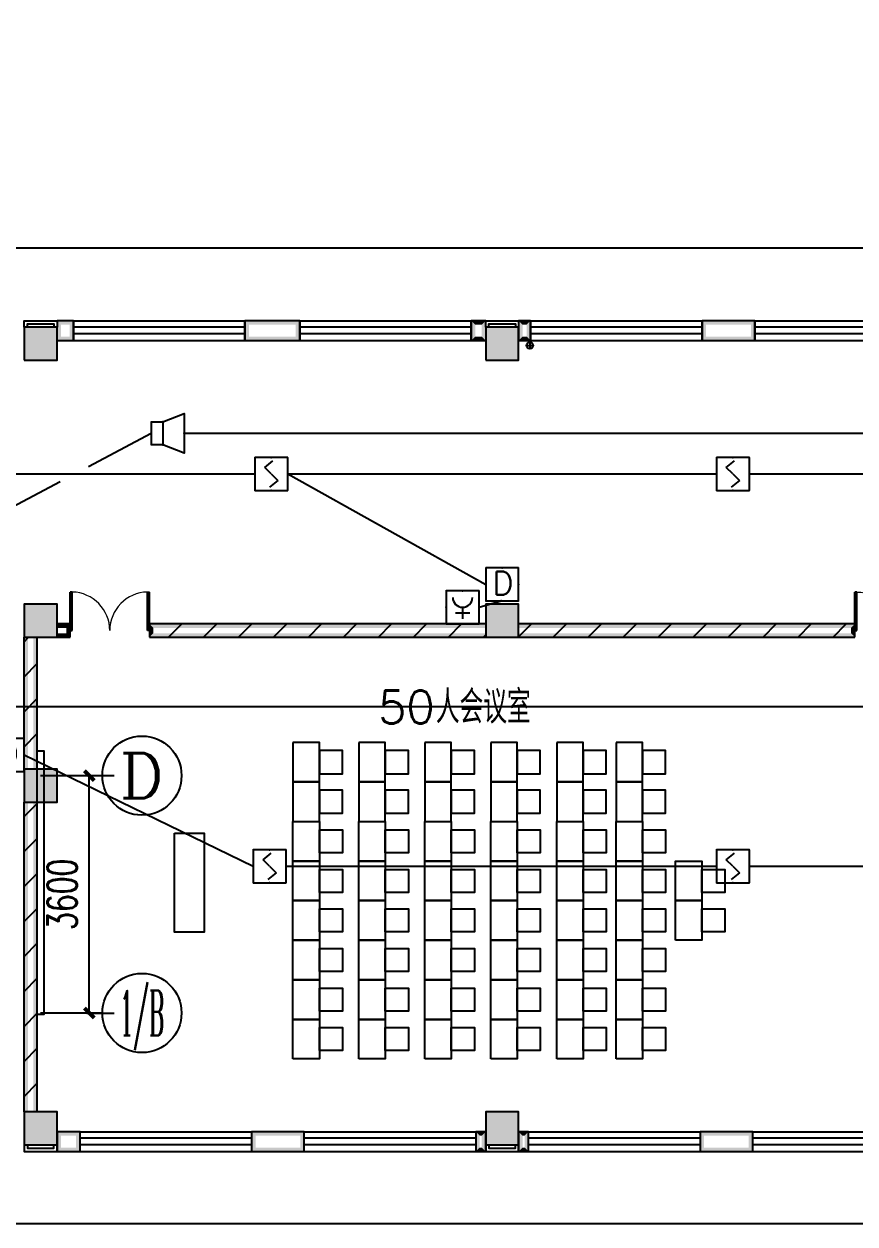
# Model space of a CAD drawing. Extents: x 101023 to 279373, y -114511 to 293844.
# Drawn here: x 192280 to 204880, y -96566 to -78366 of the extents above; entities that cross this region are included whole.
import ezdxf
from ezdxf.enums import TextEntityAlignment as Align

# ---------------------------------------------------------------- set-up
doc = ezdxf.new("R2010")
doc.units = 0
doc.header["$LTSCALE"] = 1000
doc.header["$MEASUREMENT"] = 0
for name, color, linetype in [('A-WALL-PATT', 252, 'Continuous'), ('AXIS', 3, 'Continuous'), ('AXIS_TEXT', 7, 'Continuous'), ('COLUMN', 2, 'Continuous'), ('EQUIP-广播', 3, 'Continuous'), ('EQUIP-消防', 3, 'Continuous'), ('PUB_DIM', 3, 'Continuous'), ('PUB_HATCH', 8, 'Continuous'), ('PUB_TEXT', 7, 'Continuous'), ('PUB_WALL', 2, 'Continuous'), ('STAIR', 2, 'Continuous'), ('WALL', 2, 'Continuous'), ('WINDOW', 2, 'Continuous'), ('WIRE-消防', 1, 'Continuous'), ('家具', 8, 'Continuous'), ('排水', 153, 'Continuous')]:
    doc.layers.add(name, color=color, linetype=linetype)
doc.styles.add('_TCH_AXIS', font='COMPLEX', dxfattribs={"bigfont": 'GBCBIG'})
doc.styles.add('_TCH_DIM_T3', font='SIMPLEX', dxfattribs={"width": 0.705882, "bigfont": 'GBCBIG'})
doc.styles.add('_TEL_DIM', font='simplex.shx', dxfattribs={"width": 0.8, "height": 3.5, "bigfont": 'gbcbig.shx'})
doc.styles.add('COMPLEX', font='COMPLEX')
doc.styles.get("Standard").update_dxf_attribs({"font": 'simplex.shx', "width": 0.8, "bigfont": 'gbcbig.shx'})
doc.dimstyles.new('_TCH_ARCH&&150', dxfattribs={"dimtxt": 446.25, "dimasz": 150, "dimexe": 375, "dimexo": 450, "dimgap": 189.375, "dimtad": 1, "dimdec": 0, "dimzin": 0, "dimdsep": 46, "dimtxsty": '_TCH_DIM_T3', "dimblk": 'ARCHTICK', "dimcen": 0.09, "dimclrt": 7, "dimazin": 2, "dimtfac": 1, "dimtdec": 0, "dimtix": 1, "dimtmove": 2, "dimatfit": 3, "dimfxl": 1, "dimtolj": 1, "dimtzin": 0, "dimarcsym": 0})
pattern_1 = [(45, (-908016.57, -754752.9), (-265.16515, 265.16515), [])]

# ---------------------------------------------------------------- blocks, each defined once
blk = doc.blocks.new('$equip$00002755')
for p, q in [((0.5, 0.5), (-0.5, 0.5)), ((-0.5, 0.5), (-0.5, -0.5)), ((0.5, -0.5), (0.5, 0.5)), ((-0.5, -0.5), (0.5, -0.5))]:
    blk.add_line(p, q)
at = {"const_width": 0.04}
blk.add_lwpolyline([(-0.5, 0.5), (0.5, 0.5), (0.5, -0.5), (-0.5, -0.5), (-0.5, 0.5), (0.5, 0.5)], dxfattribs=at)
for p in [(0, 0.5), (-0.5, 0), (0.5, 0), (-0.027, -0.5)]:
    blk.add_point(p)
at = {"color": 7}
blk.add_attdef('$TEXT$', text='', height=0.4, dxfattribs=at).set_placement((0.026, -0.008), align=Align.MIDDLE_CENTER)
at = {"color": 7, "flags": 1}
for tag, height, p in [('A', 0.00002, (0, 0)), ('B', 0.4, (0.755, -0.254))]:
    blk.add_attdef(tag, text='', height=height, dxfattribs=at).set_placement(p, align=Align.MIDDLE_CENTER)
blk = doc.blocks.new('$equip$00002656')
for p, q in [((-0.5, 1), (-0.5, 0)), ((0.5, 1), (-0.5, 1)), ((0.5, 0), (0.5, 1)), ((0, 0.5), (0, 0.15)), ((-0.5, 0), (0.5, 0)), ((-0.219, 0.331), (0.222, 0.331))]:
    blk.add_line(p, q)
at = {"const_width": 0.04}
blk.add_lwpolyline([(-0.5, 1), (0.5, 1), (0.5, 0), (-0.5, 0), (-0.5, 1), (0.5, 1)], dxfattribs=at)
blk.add_arc((0, 0.8), 0.3, 180, 0)
for p in [(0, 1), (-0.5, 0.5), (0.5, 0.5), (0, 0)]:
    blk.add_point(p)
at = {"color": 7, "flags": 1}
for tag, height, p in [('B', 0.4, (0.762, 0.292)), ('A', 0.00002, (0, 0))]:
    blk.add_attdef(tag, text='', height=height, dxfattribs=at).set_placement(p, align=Align.MIDDLE_CENTER)
blk = doc.blocks.new('$equip$00002982')
for p, q in [((0.35, 0.35), (1, 0.6)), ((1, 0.6), (1, -0.6)), ((0, 0.35), (0.35, 0.35)), ((0, 0.35), (0, -0.35)), ((0.35, 0.35), (0.35, -0.35)), ((0.35, -0.35), (0, -0.35)), ((1, -0.6), (0.35, -0.35))]:
    blk.add_line(p, q)
at = {"const_width": 0.04}
blk.add_lwpolyline([(0.35, 0.35), (0, 0.35), (0, -0.35), (0.35, -0.35), (1, -0.6), (1, 0.6), (0.35, 0.35), (0, 0.35)], dxfattribs=at)
for p in [(0, 0), (0.35, 0.35), (1, 0), (0.35, -0.35)]:
    blk.add_point(p)
at = {"color": 7, "style": '_TEL_DIM', "flags": 1}
for tag in ['A', 'REMARK']:
    blk.add_attdef(tag, text='', height=0.00002, dxfattribs=at).set_placement((0, 0), align=Align.MIDDLE_CENTER)
blk = doc.blocks.new('$Equip$00002649')
for p, q in [((-0.5, 0.5), (-0.5, -0.5)), ((0.5, 0.5), (-0.5, 0.5)), ((-0.2, 0.2), (0.05, 0.4)), ((0.5, -0.5), (0.5, 0.5)), ((0, 0), (-0.2, 0.2)), ((0, 0), (0.2, -0.2)), ((0.2, -0.2), (-0.05, -0.4)), ((-0.5, -0.5), (0.5, -0.5))]:
    blk.add_line(p, q)
at = {"const_width": 0.04}
blk.add_lwpolyline([(-0.5, 0.5), (0.5, 0.5), (0.5, -0.5), (-0.5, -0.5), (-0.5, 0.5), (0.5, 0.5)], dxfattribs=at)
for p in [(0, 0.5), (-0.5, 0), (0.5, 0), (0, -0.5)]:
    blk.add_point(p)
at = {"color": 7, "flags": 1}
for tag, height, p in [('A', 0.00002, (0, 0)), ('B', 0.4, (0.762, -0.208))]:
    blk.add_attdef(tag, text='', height=height, dxfattribs=at).set_placement(p, align=Align.MIDDLE_CENTER)
blk = doc.blocks.new('ng')
at = {"layer": '排水'}
for p, q in [((345991, 781358), (346091, 781358)), ((346041, 781408), (346041, 781308))]:
    blk.add_line(p, q, dxfattribs=at)
blk.add_circle((346041, 781358), 50, dxfattribs=at)
blk = doc.blocks.new('雨水管')
at = {"layer": '排水'}
blk.add_blockref('ng', (655236, -122908), dxfattribs=at)
blk = doc.blocks.new('_AXISO')
blk.add_circle((0, 0), 0.5)
at = {"layer": 'AXIS_TEXT', "style": 'COMPLEX', "width": 1.041667}
blk.add_attdef('A', text='', height=0.56, dxfattribs=at).set_placement((-0.25, -0.28), (0.25, -0.28), align=Align.FIT)
blk = doc.blocks.new('_ArchTick')
at = {"color": 0, "linetype": 'ByBlock', "const_width": 0.4}
blk.add_lwpolyline([(-0.5, -0.5), (0.5, 0.5)], dxfattribs=at)
blk = doc.blocks.new('*D149')
at = {"layer": 'Defpoints', "color": 0, "transparency": 16777216}
for p in [(994108, 780792), (994598, 780792), (994108, 777192)]:
    blk.add_point(p, dxfattribs=at)
at = {"layer": 'PUB_DIM', "color": 0, "lineweight": -2, "transparency": 16777216}
for p, q in [((994558, 780792), (994973, 780792)), ((994598, 777192), (994598, 780792)), ((994558, 777192), (994973, 777192))]:
    blk.add_line(p, q, dxfattribs=at)
at = {"layer": 'PUB_DIM', "color": 0, "lineweight": -2, "transparency": 16777216, "xscale": 150, "yscale": 150, "zscale": 150}
for p, rotation in [((994598, 780792), 90), ((994598, 777192), 270)]:
    blk.add_blockref('_ArchTick', p, dxfattribs=dict(at, rotation=rotation))
at = {"layer": 'PUB_DIM', "color": 7, "transparency": 16777216, "insert": (994186, 778992), "char_height": 446.2, "attachment_point": 5, "rotation": 90, "style": '_TCH_DIM_T3'}
blk.add_mtext('\\A1;3600', dxfattribs=at)
blk = doc.blocks.new('123')
at = {"layer": '家具'}
for points in [[(574640, 809993), (574640, 809393), (574240, 809393), (574240, 809993)], [(575540, 809993), (575540, 809393), (575140, 809393), (575140, 809993)], [(576540, 809993), (576540, 809393), (576140, 809393), (576140, 809993)], [(577540, 809993), (577540, 809393), (577140, 809393), (577140, 809993)], [(578540, 809993), (578540, 809393), (578140, 809393), (578140, 809993)], [(579540, 809993), (579540, 809393), (579140, 809393), (579140, 809993)], [(574240, 809868), (574240, 809518), (573890, 809518), (573890, 809868)], [(575140, 809868), (575140, 809518), (574790, 809518), (574790, 809868)], [(576140, 809868), (576140, 809518), (575790, 809518), (575790, 809868)], [(577140, 809868), (577140, 809518), (576790, 809518), (576790, 809868)], [(578140, 809868), (578140, 809518), (577790, 809518), (577790, 809868)], [(579140, 809868), (579140, 809518), (578790, 809518), (578790, 809868)], [(583418, 805865), (583418, 809865), (583318, 809865), (583318, 805865)], [(574640, 809393), (574640, 808793), (574240, 808793), (574240, 809393)], [(575540, 809393), (575540, 808793), (575140, 808793), (575140, 809393)], [(576540, 809393), (576540, 808793), (576140, 808793), (576140, 809393)], [(577540, 809393), (577540, 808793), (577140, 808793), (577140, 809393)], [(578540, 809393), (578540, 808793), (578140, 808793), (578140, 809393)], [(579540, 809393), (579540, 808793), (579140, 808793), (579140, 809393)], [(574240, 809268), (574240, 808918), (573890, 808918), (573890, 809268)], [(575140, 809268), (575140, 808918), (574790, 808918), (574790, 809268)], [(576140, 809268), (576140, 808918), (575790, 808918), (575790, 809268)], [(577140, 809268), (577140, 808918), (576790, 808918), (576790, 809268)], [(578140, 809268), (578140, 808918), (577790, 808918), (577790, 809268)], [(579140, 809268), (579140, 808918), (578790, 808918), (578790, 809268)], [(574240, 808318), (574240, 808668), (573890, 808668), (573890, 808318)], [(574640, 808193), (574640, 808793), (574240, 808793), (574240, 808193)], [(575140, 808318), (575140, 808668), (574790, 808668), (574790, 808318)], [(575540, 808193), (575540, 808793), (575140, 808793), (575140, 808193)], [(576140, 808318), (576140, 808668), (575790, 808668), (575790, 808318)], [(576540, 808193), (576540, 808793), (576140, 808793), (576140, 808193)], [(577140, 808318), (577140, 808668), (576790, 808668), (576790, 808318)], [(577540, 808193), (577540, 808793), (577140, 808793), (577140, 808193)], [(578140, 808318), (578140, 808668), (577790, 808668), (577790, 808318)], [(578540, 808193), (578540, 808793), (578140, 808793), (578140, 808193)], [(579140, 808318), (579140, 808668), (578790, 808668), (578790, 808318)], [(579540, 808193), (579540, 808793), (579140, 808793), (579140, 808193)], [(581335, 808615), (580885, 808615), (580885, 807115), (581335, 807115)], [(573740, 807593), (573740, 808193), (573340, 808193), (573340, 807593)], [(574640, 807593), (574640, 808193), (574240, 808193), (574240, 807593)], [(575540, 807593), (575540, 808193), (575140, 808193), (575140, 807593)], [(576540, 807593), (576540, 808193), (576140, 808193), (576140, 807593)], [(577540, 807593), (577540, 808193), (577140, 808193), (577140, 807593)], [(578540, 807593), (578540, 808193), (578140, 808193), (578140, 807593)], [(579540, 807593), (579540, 808193), (579140, 808193), (579140, 807593)], [(573340, 807718), (573340, 808068), (572990, 808068), (572990, 807718)], [(574240, 807718), (574240, 808068), (573890, 808068), (573890, 807718)], [(575140, 807718), (575140, 808068), (574790, 808068), (574790, 807718)], [(576140, 807718), (576140, 808068), (575790, 808068), (575790, 807718)], [(577140, 807718), (577140, 808068), (576790, 808068), (576790, 807718)], [(578140, 807718), (578140, 808068), (577790, 808068), (577790, 807718)], [(579140, 807718), (579140, 808068), (578790, 808068), (578790, 807718)], [(573740, 806993), (573740, 807593), (573340, 807593), (573340, 806993)], [(574640, 806993), (574640, 807593), (574240, 807593), (574240, 806993)], [(575540, 806993), (575540, 807593), (575140, 807593), (575140, 806993)], [(576540, 806993), (576540, 807593), (576140, 807593), (576140, 806993)], [(577540, 806993), (577540, 807593), (577140, 807593), (577140, 806993)], [(578540, 806993), (578540, 807593), (578140, 807593), (578140, 806993)], [(579540, 806993), (579540, 807593), (579140, 807593), (579140, 806993)], [(573340, 807118), (573340, 807468), (572990, 807468), (572990, 807118)], [(574240, 807118), (574240, 807468), (573890, 807468), (573890, 807118)], [(575140, 807118), (575140, 807468), (574790, 807468), (574790, 807118)], [(576140, 807118), (576140, 807468), (575790, 807468), (575790, 807118)], [(577140, 807118), (577140, 807468), (576790, 807468), (576790, 807118)], [(578140, 807118), (578140, 807468), (577790, 807468), (577790, 807118)], [(579140, 807118), (579140, 807468), (578790, 807468), (578790, 807118)], [(574640, 806393), (574640, 806993), (574240, 806993), (574240, 806393)], [(575540, 806393), (575540, 806993), (575140, 806993), (575140, 806393)], [(576540, 806393), (576540, 806993), (576140, 806993), (576140, 806393)], [(577540, 806393), (577540, 806993), (577140, 806993), (577140, 806393)], [(578540, 806393), (578540, 806993), (578140, 806993), (578140, 806393)], [(579540, 806393), (579540, 806993), (579140, 806993), (579140, 806393)], [(574240, 806518), (574240, 806868), (573890, 806868), (573890, 806518)], [(575140, 806518), (575140, 806868), (574790, 806868), (574790, 806518)], [(576140, 806518), (576140, 806868), (575790, 806868), (575790, 806518)], [(577140, 806518), (577140, 806868), (576790, 806868), (576790, 806518)], [(578140, 806518), (578140, 806868), (577790, 806868), (577790, 806518)], [(579140, 806518), (579140, 806868), (578790, 806868), (578790, 806518)], [(574240, 805918), (574240, 806268), (573890, 806268), (573890, 805918)], [(574640, 805793), (574640, 806393), (574240, 806393), (574240, 805793)], [(575140, 805918), (575140, 806268), (574790, 806268), (574790, 805918)], [(575540, 805793), (575540, 806393), (575140, 806393), (575140, 805793)], [(576140, 805918), (576140, 806268), (575790, 806268), (575790, 805918)], [(576540, 805793), (576540, 806393), (576140, 806393), (576140, 805793)], [(577140, 805918), (577140, 806268), (576790, 806268), (576790, 805918)], [(577540, 805793), (577540, 806393), (577140, 806393), (577140, 805793)], [(578140, 805918), (578140, 806268), (577790, 806268), (577790, 805918)], [(578540, 805793), (578540, 806393), (578140, 806393), (578140, 805793)], [(579140, 805918), (579140, 806268), (578790, 806268), (578790, 805918)], [(579540, 805793), (579540, 806393), (579140, 806393), (579140, 805793)], [(574640, 805193), (574640, 805793), (574240, 805793), (574240, 805193)], [(575540, 805193), (575540, 805793), (575140, 805793), (575140, 805193)], [(576540, 805193), (576540, 805793), (576140, 805793), (576140, 805193)], [(577540, 805193), (577540, 805793), (577140, 805793), (577140, 805193)], [(578540, 805193), (578540, 805793), (578140, 805793), (578140, 805193)], [(579540, 805193), (579540, 805793), (579140, 805793), (579140, 805193)], [(574240, 805318), (574240, 805668), (573890, 805668), (573890, 805318)], [(575140, 805318), (575140, 805668), (574790, 805668), (574790, 805318)], [(576140, 805318), (576140, 805668), (575790, 805668), (575790, 805318)], [(577140, 805318), (577140, 805668), (576790, 805668), (576790, 805318)], [(578140, 805318), (578140, 805668), (577790, 805668), (577790, 805318)], [(579140, 805318), (579140, 805668), (578790, 805668), (578790, 805318)]]:
    blk.add_lwpolyline(points, close=True, dxfattribs=at)
blk = doc.blocks.new('$WINLIB2D$00000001')
at = {"color": 0}
for points in [[(-0.5, 0.5), (-0.5, -0.5)], [(-0.5, 0.5), (0.5, 0.5)], [(0.5, -0.5), (0.5, 0.5)], [(0.5, 0.1667), (-0.5, 0.1667)], [(0.5, -0.1667), (-0.5, -0.1667)], [(-0.5, -0.5), (0.5, -0.5)]]:
    blk.add_lwpolyline(points, dxfattribs=at)
blk = doc.blocks.new('$DorLib2D$00000002')
for p, q in [((-0.5, 0), (-0.5, 0.4875)), ((-0.475, 0.4875), (-0.5, 0.4875)), ((-0.475, 0), (-0.475, 0.4875)), ((0.475, 0), (0.475, 0.4875)), ((0.475, 0.4875), (0.5, 0.4875)), ((0.5, 0), (0.5, 0.4875)), ((-0.5, 0), (-0.475, 0)), ((0.5, 0), (0.475, 0))]:
    blk.add_line(p, q)
at = {"lineweight": 13}
for centre, start, end in [((-0.4875, 0), 0, 88.53072), ((0.4875, 0), 91.46928, 180)]:
    blk.add_arc(centre, 0.4875, start, end, dxfattribs=at)
blk = doc.blocks.new('_FZH')
blk.add_lwpolyline([(-0.5, -0.5), (0.5, -0.5), (0.5, 0.5), (-0.5, 0.5)], close=True)
at = {"layer": 'PUB_HATCH'}
blk.add_solid([(-0.5, -0.5), (0.5, -0.5), (-0.5, 0.5), (0.5, 0.5)], dxfattribs=at)
blk = doc.blocks.new('ERT')
at = {"layer": 'AXIS'}
for p, q in [((993858.2, 780792.1), (994796.2, 780792.1)), ((993858.2, 777192.1), (994796.2, 777192.1))]:
    blk.add_line(p, q, dxfattribs=at)
ref = blk.add_blockref('_AXISO', (995396.2, 780792.1), dxfattribs=dict(at, xscale=1200, yscale=1200, zscale=1200))
ref.add_attrib('A', 'D', dxfattribs={"layer": 'AXIS_TEXT', "height": 678.8, "style": '_TCH_AXIS', "width": 1.235294}).set_placement((995056.8, 780452.7), (995735.6, 780452.7), align=Align.FIT)
ref = blk.add_blockref('_AXISO', (995396.2, 777192.1), dxfattribs=dict(at, xscale=1200, yscale=1200, zscale=1200))
ref.add_attrib('A', '1/B', dxfattribs={"layer": 'AXIS_TEXT', "height": 678.82, "style": '_TCH_AXIS', "width": 0.388889}).set_placement((995056.8, 776852.7), (995735.6, 776852.7), align=Align.FIT)
at = {"layer": 'PUB_DIM'}
dim = blk.add_aligned_dim(p1=(994108.2, 777192.1), p2=(994108.2, 780792.1), distance=-490.2, dimstyle='_TCH_ARCH&&150', dxfattribs=at)
dim.commit()
dim.dimension.update_dxf_attribs({"geometry": '*D149', "text_midpoint": (994185.9, 778992.1)})
blk = doc.blocks.new('A$C40CE5D7B')
at = {"layer": 'A-WALL-PATT'}
h = blk.add_hatch(dxfattribs=at)
h.set_pattern_fill('普通砖', color=256, scale=150, style=0)
h.set_pattern_definition(pattern_1)
h.paths.add_polyline_path([(82950, 27870), (82950, 28070), (77850, 28070), (77850, 27870)])
h = blk.add_hatch(dxfattribs=at)
h.set_pattern_fill('普通砖', color=256, scale=150, style=0)
h.set_pattern_definition(pattern_1)
h.paths.add_polyline_path([(83450, 28070), (83450, 27870), (88550, 27870), (88550, 28070)])
h = blk.add_hatch(dxfattribs=at)
h.set_pattern_fill('普通砖', color=256, scale=150, style=0)
h.set_pattern_definition(pattern_1)
h.paths.add_polyline_path([(76150, 27870), (75950, 27870), (75950, 25870), (76150, 25870)])
h = blk.add_hatch(dxfattribs=at)
h.set_pattern_fill('普通砖', color=256, scale=150, style=0)
h.set_pattern_definition(pattern_1)
h.paths.add_polyline_path([(76150, 25370), (75950, 25370), (75950, 20670), (76150, 20670)])
at = {"layer": 'PUB_WALL'}
for points in [[(76700, 32670), (76450, 32670), (76510, 32610), (76640, 32610)], [(76450, 32670), (76450, 32370), (76510, 32430), (76510, 32610)], [(76700, 32370), (76700, 32670), (76640, 32610), (76640, 32430)], [(80131, 32670), (79300, 32670), (79360, 32610), (80071, 32610)], [(79300, 32670), (79300, 32370), (79360, 32430), (79360, 32610)], [(80131, 32370), (80131, 32670), (80071, 32610), (80071, 32430)], [(82950, 32670), (82731, 32670), (82791, 32610), (82890, 32610)], [(82731, 32670), (82731, 32370), (82791, 32430), (82791, 32610)], [(82950, 32370), (82950, 32570), (82950, 32570), (82950, 32670), (82890, 32610), (82890, 32430)], [(83631, 32670), (83450, 32670), (83510, 32610), (83571, 32610)], [(83450, 32670), (83450, 32370), (83510, 32430), (83510, 32610)], [(83631, 32370), (83631, 32670), (83571, 32610), (83571, 32430)], [(87031, 32670), (86231, 32670), (86291, 32610), (86971, 32610)], [(86231, 32670), (86231, 32370), (86291, 32430), (86291, 32610)], [(87031, 32370), (87031, 32670), (86971, 32610), (86971, 32430)], [(76450, 32570), (75950, 32570), (76010, 32510), (76390, 32510)], [(75950, 32570), (75950, 32070), (76010, 32130), (76010, 32510)], [(76450, 32070), (76450, 32570), (76390, 32510), (76390, 32130)], [(76450, 32370), (76700, 32370), (76640, 32430), (76510, 32430)], [(79300, 32370), (80131, 32370), (80071, 32430), (79360, 32430)], [(82950, 32370), (82950, 32370), (82890, 32430), (82791, 32430), (82731, 32370)], [(83450, 32570), (82950, 32570), (83010, 32510), (83390, 32510)], [(82950, 32570), (82950, 32070), (83010, 32130), (83010, 32510)], [(83450, 32070), (83450, 32570), (83390, 32510), (83390, 32130)], [(83450, 32370), (83631, 32370), (83571, 32430), (83510, 32430)], [(86231, 32370), (87031, 32370), (86971, 32430), (86291, 32430)], [(75950, 32070), (76450, 32070), (76390, 32130), (76010, 32130)], [(82950, 32070), (83450, 32070), (83390, 32130), (83010, 32130)], [(76450, 28370), (75950, 28370), (76010, 28310), (76390, 28310)], [(75950, 28370), (75950, 27870), (76010, 27930), (76010, 28310)], [(76450, 27870), (76450, 28370), (76390, 28310), (76390, 27930)], [(83450, 28370), (82950, 28370), (83010, 28310), (83390, 28310)], [(82950, 28370), (82950, 27870), (83010, 27930), (83010, 28310)], [(83450, 27870), (83450, 28370), (83390, 28310), (83390, 27930)], [(76450, 28070), (76450, 28010), (76590, 28010), (76650, 28070)], [(76650, 27870), (76650, 28070), (76590, 28010), (76590, 27930)], [(82950, 28010), (82950, 28070), (77850, 28070), (77910, 28010)], [(77850, 28070), (77850, 27870), (77910, 27930), (77910, 28010)], [(83450, 28070), (83450, 28010), (88490, 28010), (88550, 28070)], [(88550, 27870), (88550, 28070), (88490, 28010), (88490, 27930)], [(75950, 27870), (76450, 27870), (76390, 27930), (76010, 27930)], [(76010, 27870), (75950, 27870), (75950, 25870), (76010, 25870)], [(76150, 27870), (76090, 27870), (76090, 25870), (76150, 25870)], [(76450, 27930), (76450, 27870), (76650, 27870), (76590, 27930)], [(82950, 27870), (82950, 27930), (77910, 27930), (77850, 27870)], [(82950, 27870), (83450, 27870), (83390, 27930), (83010, 27930)], [(83450, 27930), (83450, 27870), (88550, 27870), (88490, 27930)], [(76450, 25870), (75950, 25870), (76010, 25810), (76390, 25810)], [(75950, 25870), (75950, 25370), (76010, 25430), (76010, 25810)], [(76450, 25370), (76450, 25870), (76390, 25810), (76390, 25430)], [(75950, 25370), (76450, 25370), (76390, 25430), (76010, 25430)], [(76010, 25370), (75950, 25370), (75950, 20670), (76010, 20670)], [(76150, 25370), (76090, 25370), (76090, 20670), (76150, 20670)], [(76450, 20670), (75950, 20670), (76010, 20610), (76390, 20610)], [(75950, 20670), (75950, 20170), (76010, 20230), (76010, 20610)], [(76450, 20170), (76450, 20670), (76390, 20610), (76390, 20230)], [(83450, 20670), (82950, 20670), (83010, 20610), (83390, 20610)], [(82950, 20670), (82950, 20170), (83010, 20230), (83010, 20610)], [(83450, 20170), (83450, 20670), (83390, 20610), (83390, 20230)], [(75950, 20170), (76450, 20170), (76390, 20230), (76010, 20230)], [(76800, 20370), (76450, 20370), (76510, 20310), (76740, 20310)], [(76450, 20370), (76450, 20070), (76510, 20130), (76510, 20310)], [(76800, 20070), (76800, 20370), (76740, 20310), (76740, 20130)], [(80200, 20370), (79400, 20370), (79460, 20310), (80140, 20310)], [(79400, 20370), (79400, 20070), (79460, 20130), (79460, 20310)], [(80200, 20070), (80200, 20370), (80140, 20310), (80140, 20130)], [(82950, 20370), (82800, 20370), (82860, 20310), (82890, 20310)], [(82800, 20370), (82800, 20070), (82860, 20130), (82860, 20310)], [(82950, 20070), (82950, 20370), (82890, 20310), (82890, 20130)], [(82950, 20170), (83450, 20170), (83390, 20230), (83010, 20230)], [(83600, 20370), (83450, 20370), (83510, 20310), (83540, 20310)], [(83450, 20370), (83450, 20070), (83510, 20130), (83510, 20310)], [(83600, 20070), (83600, 20370), (83540, 20310), (83540, 20130)], [(87000, 20370), (86200, 20370), (86260, 20310), (86940, 20310)], [(86200, 20370), (86200, 20070), (86260, 20130), (86260, 20310)], [(87000, 20070), (87000, 20370), (86940, 20310), (86940, 20130)], [(76450, 20070), (76800, 20070), (76740, 20130), (76510, 20130)], [(79400, 20070), (80200, 20070), (80140, 20130), (79460, 20130)], [(82800, 20070), (82950, 20070), (82890, 20130), (82860, 20130)], [(83450, 20070), (83600, 20070), (83540, 20130), (83510, 20130)], [(86200, 20070), (87000, 20070), (86940, 20130), (86260, 20130)]]:
    blk.add_hatch(color=256, dxfattribs=at).paths.add_polyline_path(points)
for points in [[(75950, 32570), (75950, 32670), (76450, 32670), (76450, 32570)], [(76000, 32570), (76000, 32620), (76400, 32620), (76400, 32570)], [(82950, 32570), (82950, 32670), (83450, 32670), (83450, 32570)], [(83000, 32570), (83000, 32620), (83400, 32620), (83400, 32570)], [(75950, 20170), (75950, 20070), (76450, 20070), (76450, 20170)], [(76000, 20170), (76000, 20120), (76400, 20120), (76400, 20170)], [(82950, 20170), (82950, 20070), (83450, 20070), (83450, 20170)], [(83000, 20170), (83000, 20120), (83400, 20120), (83400, 20170)]]:
    blk.add_lwpolyline(points)
at = {"layer": 'WALL'}
for p, q in [((76700, 32670), (76450, 32670)), ((76450, 32670), (76450, 32570)), ((76700, 32370), (76700, 32670)), ((80131, 32670), (79300, 32670)), ((79300, 32670), (79300, 32370)), ((80131, 32370), (80131, 32670)), ((82950, 32670), (82731, 32670)), ((82731, 32670), (82731, 32370)), ((82950, 32570), (82950, 32670)), ((83631, 32670), (83450, 32670)), ((83450, 32670), (83450, 32370)), ((83631, 32370), (83631, 32670)), ((87031, 32670), (86231, 32670)), ((86231, 32670), (86231, 32370)), ((87031, 32370), (87031, 32670)), ((76450, 32370), (76700, 32370)), ((79300, 32370), (80131, 32370)), ((82731, 32370), (82950, 32370)), ((83450, 32370), (83631, 32370)), ((86231, 32370), (87031, 32370)), ((76650, 28070), (76450, 28070)), ((76650, 27870), (76650, 28070)), ((82950, 28070), (77850, 28070)), ((77850, 28070), (77850, 27870)), ((88550, 28070), (83450, 28070)), ((88550, 27870), (88550, 28070)), ((75950, 25870), (75950, 27870)), ((76150, 25870), (76150, 27870)), ((76450, 27870), (76650, 27870)), ((77850, 27870), (82950, 27870)), ((83450, 27870), (88550, 27870)), ((75950, 20670), (75950, 25370)), ((76150, 20670), (76150, 25370)), ((76800, 20370), (76450, 20370)), ((76450, 20370), (76450, 20070)), ((76800, 20070), (76800, 20370)), ((80200, 20370), (79400, 20370)), ((79400, 20370), (79400, 20070)), ((80200, 20070), (80200, 20370)), ((82950, 20370), (82800, 20370)), ((82800, 20370), (82800, 20070)), ((82950, 20070), (82950, 20370)), ((83600, 20370), (83450, 20370)), ((83450, 20370), (83450, 20070)), ((83600, 20070), (83600, 20370)), ((87000, 20370), (86200, 20370)), ((86200, 20370), (86200, 20070)), ((87000, 20070), (87000, 20370)), ((76450, 20070), (76800, 20070)), ((79400, 20070), (80200, 20070)), ((82800, 20070), (82950, 20070)), ((83450, 20070), (83600, 20070)), ((86200, 20070), (87000, 20070))]:
    blk.add_line(p, q, dxfattribs=at)
at = {"layer": '排水'}
for points in [[(109750, 37170), (109750, 33770), (71550, 33770)], [(115950, 37170), (115950, 33770), (119500, 33770), (119500, 31470), (120100, 31470), (120100, 21270), (119500, 21270), (119500, 18970), (72700, 18970)]]:
    blk.add_lwpolyline(points, dxfattribs=at)
blk.add_blockref('雨水管', (-917658, -626157))
at = {"layer": 'COLUMN'}
for p, xscale, yscale, zscale, rotation in [((76200, 32320), 500.0000000005821, 499.9999999082647, 499.9999999082647, 2.117091838437033e-08), ((83200, 32320), 499.9999997980194, 499.9999998362036, 499.9999998362036, 1.516782244031568e-08), ((76200, 28120), 499.9999999309657, 499.9999998848652, 499.9999998848652, 1.091229441765983e-08), ((76200, 25620), 500.0000001757871, 500.0000002303859, 500.0000002303859, 359.9999999865264), ((76200, 20420), 499.9999999125721, 500.0000000691507, 500.0000000691507, 359.9999999924628), ((83200, 20420), 500.0000000455184, 499.9999996667029, 499.9999996667029, 2.334537313756673e-08)]:
    blk.add_blockref('_FZH', p, dxfattribs=dict(at, xscale=xscale, yscale=yscale, zscale=zscale, rotation=rotation))
at = {"layer": 'COLUMN', "xscale": 500.0000001420267, "yscale": 500.0000001143198, "zscale": 500.0000001143198}
blk.add_blockref('_FZH', (83200, 28120), dxfattribs=at)
at = {"layer": 'WALL'}
blk.add_blockref('ERT', (-917658, -755022), dxfattribs=at)
at = {"layer": 'WINDOW', "xscale": 2600, "yscale": 300, "zscale": 2600}
for p in [(78000, 32520), (81431, 32520), (84931, 32520), (88331, 32520)]:
    blk.add_blockref('$WINLIB2D$00000001', p, dxfattribs=at)
at = {"layer": 'WINDOW'}
for name, p, xscale, yscale, zscale, rotation in [('$DorLib2D$00000002', (77250, 27970), 1200, 1200, -1200, 1.901316099579575e-12), ('$DorLib2D$00000002', (89150, 27970), -1200, 1200, 1200, 3.758760033554269e-12), ('$WINLIB2D$00000001', (78100, 20220), -2600, 300, -2600, 180.0000000000329), ('$WINLIB2D$00000001', (81500, 20220), -2600, 300, -2600, 180.0000000000329), ('$WINLIB2D$00000001', (84900, 20220), -2600, 300, -2600, 180), ('$WINLIB2D$00000001', (88300, 20220), -2600, 300, -2600, 180)]:
    blk.add_blockref(name, p, dxfattribs=dict(at, xscale=xscale, yscale=yscale, zscale=zscale, rotation=rotation))
at = {"layer": '家具', "xscale": -1, "rotation": 359.9999999999865}
blk.add_blockref('123', (659568, -783719), dxfattribs=at)
at = {"layer": 'PUB_TEXT'}
for s, p in [('人会议室', (82194, 26561)), ('50', (81319, 26561))]:
    blk.add_text(s, height=500, dxfattribs=at).set_placement(p)

msp = doc.modelspace()

# ---------------------------------------------------------------- linework, layer by layer
at = {"layer": 'WIRE-消防'}
for p, q in [((193255, -85079), (194209, -84574)), ((191156, -86189), (192829, -85304)), ((190030, -88715), (208829, -88715))]:
    msp.add_line(p, q, dxfattribs=at)
at = {"layer": 'WIRE-消防', "linetype": 'Continuous'}
for p, q in [((194709, -84574), (208096, -84574)), ((191079, -85191), (195779, -85191)), ((196279, -85191), (202779, -85191)), ((196279, -85191, 0), (199280, -86866, 0)), ((203279, -85191), (209779, -85191)), ((199180, -87212, 0), (199516, -87116, 0)), ((192280, -89451), (195754, -91141)), ((196254, -91141), (202779, -91141)), ((203279, -91141), (209779, -91141))]:
    msp.add_line(p, q, dxfattribs=at)

# ---------------------------------------------------------------- block references
at = {"layer": 'EQUIP-广播', "xscale": 500, "yscale": 500, "zscale": 500}
msp.add_blockref('$equip$00002982', (194209, -84574), dxfattribs=at)
at = {"layer": 'EQUIP-消防', "xscale": 500, "yscale": 500, "zscale": 500}
for name, p in [('$Equip$00002649', (196029, -85191)), ('$Equip$00002649', (203029, -85191)), ('$equip$00002656', (198930, -87462, 0)), ('$Equip$00002649', (196004, -91141)), ('$Equip$00002649', (203029, -91141))]:
    msp.add_blockref(name, p, dxfattribs=at)
at = {"layer": 'EQUIP-消防', "ltscale": 5}
ref = msp.add_blockref('$equip$00002755', (199530, -86866), dxfattribs=dict(at, xscale=500, yscale=500, zscale=500))
ref.add_attrib('$TEXT$', 'D', dxfattribs={"layer": '0', "color": 7, "height": 350}).set_placement((199542, -86847), align=Align.MIDDLE_CENTER)
ref = msp.add_blockref('$equip$00002755', (192030, -89451), dxfattribs=dict(at, xscale=500, yscale=500, zscale=500))
ref.add_attrib('$TEXT$', 'D', dxfattribs={"layer": '0', "color": 7, "height": 350}).set_placement((192042, -89432), align=Align.MIDDLE_CENTER)
at = {"layer": 'STAIR'}
msp.add_blockref('A$C40CE5D7B', (116330, -115536), dxfattribs=at)

doc.saveas('drawing.dxf')
